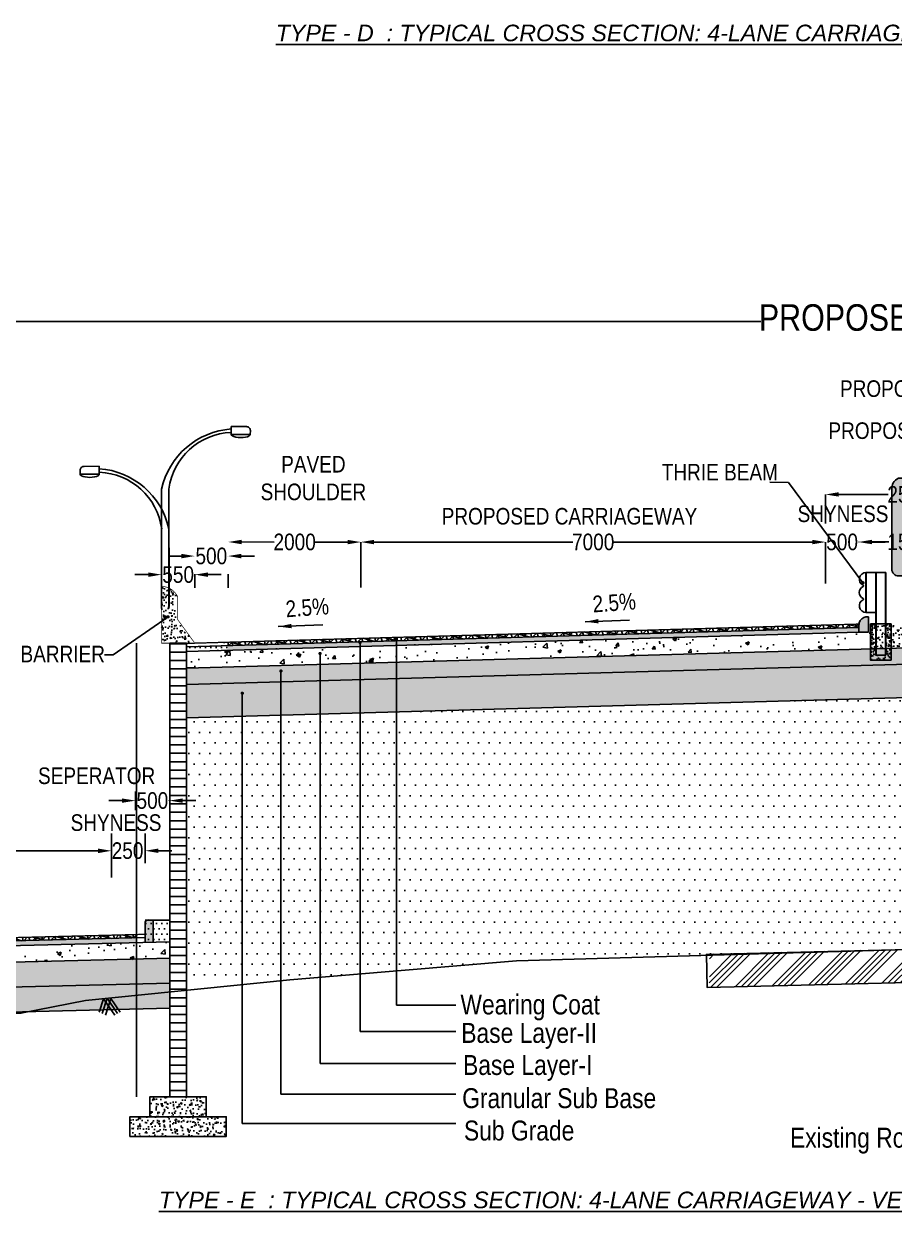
# Model space of a CAD drawing. Header units: millimetres. Extents: x 207528 to 778454, y -364692 to 101323.
# Drawn here: x 511375 to 524487, y 9499 to 27419 of the extents above; entities that cross this region are included whole.
import ezdxf

# ---------------------------------------------------------------- set-up
doc = ezdxf.new("R2010")
doc.units = ezdxf.units.MM
doc.linetypes.add('DASHED2', pattern=[0.375, 0.25, -0.125])
for name, color, linetype in [('Dim', 253, 'Continuous'), ('Dimension', 253, 'Continuous'), ('hatch', 253, 'Continuous'), ('NGL', 7, 'DASHED2')]:
    doc.layers.add(name, color=color, linetype=linetype)
doc.styles.add('DIM', font='ARIALN.TTF', dxfattribs={"height": 250})
doc.styles.get("Standard").update_dxf_attribs({"font": 'arial.ttf'})
doc.styles.add('STRIP PLAN STYLE', font='ARIALN.TTF')
doc.dimstyles.new('DIM', dxfattribs={"dimtxt": 250, "dimasz": 200, "dimexe": 0.18, "dimexo": 0.0625, "dimgap": 0.09, "dimtad": 0, "dimtih": 1, "dimtoh": 1, "dimdec": 0, "dimzin": 0, "dimdsep": 46, "dimtxsty": 'DIM', "dimcen": 0.09, "dimclrd": 256, "dimclrt": 7, "dimadec": 0, "dimazin": 0, "dimtfac": 1, "dimtdec": 0, "dimtofl": 0, "dimtmove": 0, "dimatfit": 3, "dimfxl": 1, "dimtolj": 1, "dimtzin": 0, "dimarcsym": 0})
doc.dimstyles.new('new', dxfattribs={"dimtxt": 150, "dimasz": 150, "dimexe": 100, "dimexo": 0.1, "dimgap": 0.09, "dimtad": 0, "dimtih": 1, "dimtoh": 1, "dimdec": 0, "dimzin": 0, "dimdsep": 46, "dimtxsty": 'DIM', "dimcen": 0.09, "dimclrd": 256, "dimclrt": 252, "dimadec": 0, "dimazin": 0, "dimtfac": 1, "dimtdec": 0, "dimtofl": 0, "dimtmove": 0, "dimatfit": 3, "dimfxl": 1, "dimtolj": 1, "dimtzin": 0, "dimlwd": -1, "dimarcsym": 0})

# ---------------------------------------------------------------- blocks, each defined once
blk = doc.blocks.new('*D380')
at = {"layer": 'Defpoints', "color": 0, "transparency": 16777216}
for p in [(516452, 19611), (516452, 18925), (523452, 18986)]:
    blk.add_point(p, dxfattribs=at)
at = {"layer": 'Dim', "color": 0, "lineweight": -2, "transparency": 16777216}
for p, q in [((516452, 18925), (516452, 19611)), ((523452, 18986), (523452, 19611))]:
    blk.add_line(p, q, dxfattribs=at)
at = {"layer": 'Dim', "lineweight": -2, "transparency": 16777216}
for p, q in [((516652, 19611), (519647, 19611)), ((523252, 19611), (520257, 19611))]:
    blk.add_line(p, q, dxfattribs=at)
at = {"layer": 'Dim', "transparency": 16777216}
for points in [[(516652, 19644), (516652, 19577), (516452, 19611)], [(523252, 19644), (523252, 19577), (523452, 19611)]]:
    blk.add_solid(points, dxfattribs=at)
at = {"layer": 'Dim', "color": 7, "transparency": 16777216, "insert": (519952, 19611), "char_height": 250, "attachment_point": 5, "style": 'DIM'}
blk.add_mtext('\\A1;7000', dxfattribs=at)
blk = doc.blocks.new('*D381')
at = {"layer": 'Defpoints', "color": 0, "transparency": 16777216}
for p in [(514457, 19612), (514457, 19612), (516452, 19611)]:
    blk.add_point(p, dxfattribs=at)
at = {"layer": 'Dim', "color": 0, "lineweight": -2, "transparency": 16777216}
for p, q in [((514457, 19612), (514457, 19612)), ((516452, 19611), (516452, 19611))]:
    blk.add_line(p, q, dxfattribs=at)
at = {"layer": 'Dim', "lineweight": -2, "transparency": 16777216}
for p, q in [((514657, 19612), (515147, 19611)), ((516252, 19611), (515762, 19611))]:
    blk.add_line(p, q, dxfattribs=at)
at = {"layer": 'Dim', "transparency": 16777216}
for points in [[(514657, 19645), (514657, 19578), (514457, 19612)], [(516252, 19644), (516252, 19577), (516452, 19611)]]:
    blk.add_solid(points, dxfattribs=at)
at = {"layer": 'Dim', "color": 7, "transparency": 16777216, "insert": (515455, 19611), "char_height": 250, "attachment_point": 5, "style": 'DIM'}
blk.add_mtext('\\A1;2000', dxfattribs=at)
blk = doc.blocks.new('*D382')
at = {"layer": 'Defpoints', "color": 0, "transparency": 16777216}
for p in [(513450, 19120), (513450, 19023), (513950, 19023)]:
    blk.add_point(p, dxfattribs=at)
at = {"layer": 'Dim', "lineweight": -2, "transparency": 16777216}
for p, q in [((513250, 19120), (513050, 19120)), ((514150, 19120), (514350, 19120))]:
    blk.add_line(p, q, dxfattribs=at)
at = {"layer": 'Dim', "color": 0, "lineweight": -2, "transparency": 16777216}
for p, q in [((513450, 19118), (513450, 19120)), ((513950, 19118), (513950, 19120))]:
    blk.add_line(p, q, dxfattribs=at)
at = {"layer": 'Dim', "transparency": 16777216}
for points in [[(513250, 19153), (513250, 19086), (513450, 19120)], [(514150, 19153), (514150, 19086), (513950, 19120)]]:
    blk.add_solid(points, dxfattribs=at)
at = {"layer": 'Dim', "color": 7, "transparency": 16777216, "insert": (513700, 19120), "char_height": 250, "attachment_point": 5, "style": 'DIM'}
blk.add_mtext('\\A1;550', dxfattribs=at)
blk = doc.blocks.new('*D487')
at = {"layer": 'Defpoints', "color": 0, "transparency": 16777216}
for p in [(513950, 19400), (513950, 19126), (514451, 19126)]:
    blk.add_point(p, dxfattribs=at)
at = {"layer": 'Dim', "lineweight": -2, "transparency": 16777216}
for p, q in [((513750, 19400), (513550, 19400)), ((514651, 19400), (514851, 19400))]:
    blk.add_line(p, q, dxfattribs=at)
at = {"layer": 'Dim', "color": 0, "lineweight": -2, "transparency": 16777216}
for p, q in [((513950, 19399), (513950, 19400)), ((514451, 19399), (514451, 19400))]:
    blk.add_line(p, q, dxfattribs=at)
at = {"layer": 'Dim', "transparency": 16777216}
for points in [[(513750, 19433), (513750, 19366), (513950, 19400)], [(514651, 19433), (514651, 19366), (514451, 19400)]]:
    blk.add_solid(points, dxfattribs=at)
at = {"layer": 'Dim', "color": 7, "transparency": 16777216, "insert": (514200, 19400), "char_height": 250, "attachment_point": 5, "style": 'DIM'}
blk.add_mtext('\\A1;500', dxfattribs=at)
blk = doc.blocks.new('*D387')
at = {"layer": 'Defpoints', "color": 0, "transparency": 16777216}
for p in [(547201, 22934), (502201, 22667), (547201, 22670)]:
    blk.add_point(p, dxfattribs=at)
at = {"layer": 'Dim', "color": 0, "lineweight": -2, "transparency": 16777216}
for p, q in [((502201, 22667), (502201, 22935)), ((547201, 22670), (547201, 22935))]:
    blk.add_line(p, q, dxfattribs=at)
at = {"layer": 'Dim', "lineweight": -2, "transparency": 16777216}
for p, q in [((502401, 22934), (522479, 22934)), ((547001, 22934), (529825, 22934))]:
    blk.add_line(p, q, dxfattribs=at)
at = {"layer": 'Dim', "transparency": 16777216}
for points in [[(502401, 22968), (502401, 22901), (502201, 22934)], [(547001, 22968), (547001, 22901), (547201, 22934)]]:
    blk.add_solid(points, dxfattribs=at)
at = {"layer": 'Dim', "color": 7, "transparency": 16777216, "insert": (526152, 22934), "char_height": 400, "attachment_point": 5, "style": 'STRIP PLAN STYLE'}
blk.add_mtext('\\A1;PROPOSED RIGHT OF WAY (45m)', dxfattribs=at)
blk = doc.blocks.new('*D388')
at = {"layer": 'Defpoints', "color": 0, "transparency": 16777216}
for p in [(525952, 20328), (523452, 19893), (525952, 19893)]:
    blk.add_point(p, dxfattribs=at)
at = {"layer": 'Dim', "color": 0, "lineweight": -2, "transparency": 16777216}
for p, q in [((523452, 19893), (523452, 20328)), ((525952, 19893), (525952, 20328))]:
    blk.add_line(p, q, dxfattribs=at)
at = {"layer": 'Dim', "lineweight": -2, "transparency": 16777216}
for p, q in [((523652, 20328), (524394, 20328)), ((525752, 20328), (525009, 20328))]:
    blk.add_line(p, q, dxfattribs=at)
at = {"layer": 'Dim', "transparency": 16777216}
for points in [[(523652, 20362), (523652, 20295), (523452, 20328)], [(525752, 20362), (525752, 20295), (525952, 20328)]]:
    blk.add_solid(points, dxfattribs=at)
at = {"layer": 'Dim', "color": 7, "transparency": 16777216, "insert": (524702, 20328), "char_height": 250, "attachment_point": 5, "style": 'DIM'}
blk.add_mtext('\\A1;2500', dxfattribs=at)
blk = doc.blocks.new('*D390')
at = {"layer": 'Defpoints', "color": 0, "transparency": 16777216}
for p in [(523452, 19611), (523452, 19425), (523952, 19425)]:
    blk.add_point(p, dxfattribs=at)
at = {"layer": 'Dim', "lineweight": -2, "transparency": 16777216}
for p, q in [((523252, 19611), (523052, 19611)), ((524152, 19611), (524352, 19611))]:
    blk.add_line(p, q, dxfattribs=at)
at = {"layer": 'Dim', "color": 0, "lineweight": -2, "transparency": 16777216}
for p, q in [((523452, 19610), (523452, 19611)), ((523952, 19610), (523952, 19611))]:
    blk.add_line(p, q, dxfattribs=at)
at = {"layer": 'Dim', "transparency": 16777216}
for points in [[(523252, 19645), (523252, 19578), (523452, 19611)], [(524152, 19645), (524152, 19578), (523952, 19611)]]:
    blk.add_solid(points, dxfattribs=at)
at = {"layer": 'Dim', "color": 7, "transparency": 16777216, "insert": (523702, 19611), "char_height": 250, "attachment_point": 5, "style": 'DIM'}
blk.add_mtext('\\A1;500', dxfattribs=at)
blk = doc.blocks.new('*D391')
at = {"layer": 'Defpoints', "color": 0, "transparency": 16777216}
for p in [(523952, 19612), (523952, 19425), (525452, 19425)]:
    blk.add_point(p, dxfattribs=at)
at = {"layer": 'Dim', "color": 0, "lineweight": -2, "transparency": 16777216}
for p, q in [((523952, 19611), (523952, 19612)), ((525452, 19610), (525452, 19611))]:
    blk.add_line(p, q, dxfattribs=at)
at = {"layer": 'Dim', "lineweight": -2, "transparency": 16777216}
for p, q in [((524152, 19612), (524406, 19612)), ((525252, 19611), (524998, 19611))]:
    blk.add_line(p, q, dxfattribs=at)
at = {"layer": 'Dim', "transparency": 16777216}
for points in [[(524152, 19645), (524152, 19579), (523952, 19612)], [(525252, 19645), (525252, 19578), (525452, 19611)]]:
    blk.add_solid(points, dxfattribs=at)
at = {"layer": 'Dim', "color": 7, "transparency": 16777216, "insert": (524702, 19612), "char_height": 250, "attachment_point": 5, "style": 'DIM'}
blk.add_mtext('\\A1;1500', dxfattribs=at)
blk = doc.blocks.new('DDD')
for p, q in [((1867070, -106568), (1867071, -106627)), ((1867071, -106627), (1867359, -106625)), ((1867358, -106507), (1867129, -106509)), ((1867359, -106625), (1867358, -106507)), ((1868297, -107444), (1868295, -109214)), ((1868407, -107450), (1868407, -109214))]:
    blk.add_line(p, q)
for centre, major_axis, start_param, end_param in [((1867129, -106568), (41.7, 41.7), 0.793568, 2.364365), ((1867273, -107703), (-822, 822), 4.14637, 5.423964), ((1867323, -107580), (-343, 922), 4.488864, 5.890241)]:
    blk.add_ellipse(centre, major_axis=major_axis, ratio=1, start_param=start_param, end_param=end_param)
at = {"extrusion": (0, 0, -1)}
blk.add_ellipse((1867215, -106626), major_axis=(144, 1), ratio=0.331897, start_param=0, end_param=3.141593, dxfattribs=at)
blk = doc.blocks.new('DUAL LIGHT')
for p, q in [((1621822, -144545), (1621823, -144427)), ((1621823, -144427), (1622052, -144429)), ((1622110, -144547), (1621822, -144545)), ((1622110, -144488), (1622110, -144547)), ((1620774, -145370), (1620774, -146570)), ((1620884, -145364), (1620885, -146570))]:
    blk.add_line(p, q)
at = {"extrusion": (0, 0, -1)}
for centre, major_axis, start_param, end_param in [((1622052, -144487), (-41.7, 41.7), 0.793568, 2.364365), ((1621908, -145623), (822, 822), 4.14637, 5.423964), ((1621858, -145500), (343, 922), 4.488864, 5.890241)]:
    blk.add_ellipse(centre, major_axis=major_axis, ratio=1, start_param=start_param, end_param=end_param, dxfattribs=at)
blk.add_ellipse((1621966, -144546), major_axis=(-144, 1), ratio=0.331897, start_param=0, end_param=3.141593)
blk.add_blockref('DDD', (-247523, -37321))
blk = doc.blocks.new('thrie pole')
at = {"true_color": 0x939598}
h = blk.add_hatch(dxfattribs=at)
h.set_pattern_fill('AR-CONC', color=252, scale=0.7)
h.paths.add_polyline_path([(1314319, 54509), (1314169, 54509), (1314169, 54977), (1314089, 54977), (1314089, 54429), (1314399, 54429), (1314399, 54977), (1314319, 54977)])
for points in [[(1314019, 55151), (1314019, 55751)], [(1314019, 55351), (1314019, 55751)], [(1314019, 55751), (1314319, 55751)], [(1314024, 55151), (1314024, 55751)], [(1314024, 55351), (1314024, 55751)], [(1314169, 54509), (1314169, 55751)], [(1314174, 54509), (1314174, 55751)], [(1314314, 54509), (1314314, 55751)], [(1314319, 54509), (1314319, 55751)], [(1314169, 55151), (1314019, 55151)], [(1314174, 54509), (1314169, 54509)], [(1314169, 54509), (1314319, 54509)]]:
    blk.add_lwpolyline(points)
blk.add_lwpolyline([(1314399, 54429), (1314089, 54429), (1314089, 54977), (1314399, 54977)], close=True)
for centre, radius, start, end in [((1314019, 55651), 100, 90, 245.38), ((1313973, 55551), 10, 294.62, 65.38), ((1314019, 55451), 100, 114.62, 245.38), ((1314019, 55251), 100, 114.62, 270), ((1313973, 55351), 10, 294.62, 65.38)]:
    blk.add_arc(centre, radius, start, end)
blk = doc.blocks.new('*D523')
at = {"layer": 'Defpoints', "color": 0, "transparency": 16777216}
for p in [(513567, 15715), (513056, 15367), (513567, 15367)]:
    blk.add_point(p, dxfattribs=at)
at = {"layer": 'Dim', "lineweight": -2, "transparency": 16777216}
for p, q in [((512856, 15715), (512656, 15715)), ((513767, 15715), (513967, 15715))]:
    blk.add_line(p, q, dxfattribs=at)
at = {"layer": 'Dim', "color": 0, "lineweight": -2, "transparency": 16777216}
for p, q in [((513056, 15714), (513056, 15715)), ((513567, 15714), (513567, 15715))]:
    blk.add_line(p, q, dxfattribs=at)
at = {"layer": 'Dim', "transparency": 16777216}
for points in [[(512856, 15748), (512856, 15682), (513056, 15715)], [(513767, 15748), (513767, 15682), (513567, 15715)]]:
    blk.add_solid(points, dxfattribs=at)
at = {"layer": 'Dim', "color": 7, "transparency": 16777216, "insert": (513312, 15715), "char_height": 250, "attachment_point": 5, "style": 'DIM'}
blk.add_mtext('\\A1;500', dxfattribs=at)
blk = doc.blocks.new('*D524')
at = {"layer": 'Defpoints', "color": 0, "transparency": 16777216}
for p in [(506212, 14959), (506212, 14556), (512695, 14556)]:
    blk.add_point(p, dxfattribs=at)
at = {"layer": 'Dim', "color": 0, "lineweight": -2, "transparency": 16777216}
for p, q in [((506212, 14556), (506212, 14959)), ((512695, 14556), (512695, 14959))]:
    blk.add_line(p, q, dxfattribs=at)
at = {"layer": 'Dim', "lineweight": -2, "transparency": 16777216}
for p, q in [((506412, 14959), (509064, 14959)), ((512495, 14959), (509674, 14959))]:
    blk.add_line(p, q, dxfattribs=at)
at = {"layer": 'Dim', "transparency": 16777216}
for points in [[(506412, 14992), (506412, 14925), (506212, 14959)], [(512495, 14992), (512495, 14925), (512695, 14959)]]:
    blk.add_solid(points, dxfattribs=at)
at = {"layer": 'Dim', "color": 7, "transparency": 16777216, "insert": (509369, 14959), "char_height": 250, "attachment_point": 5, "style": 'DIM'}
blk.add_mtext('\\A1;7000', dxfattribs=at)
blk = doc.blocks.new('*D520')
at = {"layer": 'Defpoints', "color": 0, "transparency": 16777216}
for p in [(513203, 14960), (512693, 14643), (513203, 14643)]:
    blk.add_point(p, dxfattribs=at)
at = {"layer": 'Dim', "lineweight": -2, "transparency": 16777216}
for p, q in [((512493, 14960), (512293, 14960)), ((513403, 14960), (513603, 14960))]:
    blk.add_line(p, q, dxfattribs=at)
at = {"layer": 'Dim', "color": 0, "lineweight": -2, "transparency": 16777216}
for p, q in [((512693, 14959), (512693, 14960)), ((513203, 14959), (513203, 14960))]:
    blk.add_line(p, q, dxfattribs=at)
at = {"layer": 'Dim', "transparency": 16777216}
for points in [[(512493, 14993), (512493, 14927), (512693, 14960)], [(513403, 14993), (513403, 14927), (513203, 14960)]]:
    blk.add_solid(points, dxfattribs=at)
at = {"layer": 'Dim', "color": 7, "transparency": 16777216, "insert": (512938, 14960), "char_height": 250, "attachment_point": 5, "style": 'DIM'}
blk.add_mtext('\\A1;250', dxfattribs=at)

msp = doc.modelspace()

# ---------------------------------------------------------------- hatches: boundary and pattern name
at = {"true_color": 0x636466}
h = msp.add_hatch(color=251, dxfattribs=at)
h.dxf.hatch_style = 1
h.paths.add_polyline_path([(524099.1, 18484.8), (524061, 18484.8, 0.2904632), (523961.2, 18396.3), (523952.1, 18332.9), (523952.6, 18332.9), (523952.6, 18252.9), (524099, 18254)])
h = msp.add_hatch()
h.set_pattern_fill('GOST_GLASS', color=41, scale=5)
h.set_pattern_definition([(45, (448852.69, -49310.318), (42.426407, -4e-15), [25, -35]), (45, (448863.298, -49310.318), (42.426407, -4e-15), [10, -50]), (45, (448852.69, -49299.712), (42.426407, -4e-15), [10, -50])])
h.paths.add_polyline_path([(523953.9, 18255), (523953.9, 18325.1), (514451.1, 18051.5), (514451.1, 17982.2)])
h = msp.add_hatch()
h.set_pattern_fill('AR-SAND', color=45, scale=2.5)
h.set_pattern_definition([(37.5, (90600.76, -49932.92), (-4.000078, 122.35331), [0, -96.52, 0, -107.95, 0, -103.1875]), (7.5, (90600.76, -49932.92), (112.38082, 179.206275), [0, -52.07, 0, -86.995, 0, -33.3375]), (327.5, (90522.65, -49932.92), (197.748093, 0.359296), [0, -31.75, 0, -114.3, 0, -149.225]), (317.5, (90522.65, -49932.92), (190.88911, 55.73233), [0, -15.875, 0, -74.93, 0, -85.725])])
h.paths.add_polyline_path([(524099.1, 18369.4), (525304, 18369.4), (525298.4, 18005.1), (524700.4, 18018.9), (524104.8, 18005.2)])
at = {"ltscale": 0.1}
h = msp.add_hatch(dxfattribs=at)
h.set_pattern_fill('LINE', color=256, scale=40, style=0)
h.set_pattern_definition([(0, (451597.59, 96311.76), (0, 127), [])])
h.paths.add_polyline_path([(513824.6, 18087.5), (513574.6, 18087.5), (513574.6, 12703.7), (513824.6, 12742.6)])
h.paths.add_polyline_path([(513824.6, 12742.6), (513574.6, 12703.7), (513574.6, 11253.1), (513824.6, 11253.1)])
h = msp.add_hatch(color=256)
h.dxf.hatch_style = 1
h.paths.add_polyline_path([(513201.1, 13869.5, -0.4142136), (513251.1, 13919.5), (513324.3, 13919.5), (513324.3, 13583.8), (513201.1, 13580.6)])
h = msp.add_hatch()
h.set_pattern_fill('GOST_GLASS', color=41, scale=5)
h.set_pattern_definition([(45, (411964.84, 1.86), (42.426407, -4e-15), [25, -35]), (45, (411975.448, 1.86), (42.426407, -4e-15), [10, -50]), (45, (411964.84, 12.466), (42.426407, -4e-15), [10, -50])])
h.paths.add_polyline_path([(513065.3, 13647.3), (513065.3, 13577.3), (507486.3, 13437.8), (507239.8, 13457.4), (506841.7, 13491.7)])
h.paths.add_polyline_path([(506212.1, 13475.9), (506212.1, 13405.9), (507486.3, 13437.8), (507239.8, 13457.4), (506841.7, 13491.7)])
at = {"layer": 'Dim'}
h = msp.add_hatch(color=124, dxfattribs=at)
h.dxf.hatch_style = 1
edge = h.paths.add_edge_path()
edge.add_line((524951.1, 19201.7), (524951.1, 20401.7))
edge.add_arc((524758.8, 20403.3), 192.2, 359.51681, 421.33401)
edge.add_line((524851.1, 20572), (524551.1, 20572))
edge.add_arc((524613.9, 20420.6), 163.9, 112.53079, 186.6184)
edge.add_line((524451.1, 20401.7), (524451.1, 19201.7))
edge.add_arc((524551.1, 19201.7), 100, 180, 270)
edge.add_line((524551.1, 19101.7), (524851.1, 19101.7))
edge.add_arc((524851.1, 19201.7), 100, 270, 360)
h = msp.add_hatch(dxfattribs=at)
h.set_pattern_fill('AR-CONC', color=256)
h.set_pattern_definition([(50, (449597.46, 96274.26), (182.18467, -15.93909), [19.05, -209.55]), (355, (449597.46, 96274.26), (-35.24342, 191.05685), [15.24, -167.6406]), (100.45144, (449612.65, 96272.93), (146.94125, 175.11775), [16.19, -178.09024]), (46.1842, (449597.46, 96325.06), (271.07904, -42.04233), [28.575, -314.325]), (96.63556, (449620.05, 96321.56), (237.4041, 247.4261), [24.285, -267.1356]), (351.18415, (449597.46, 96325.06), (237.4041, 247.4261), [22.86, -251.4597]), (21, (449622.86, 96312.36), (151.6144, -102.2652), [19.05, -209.55]), (326, (449622.86, 96312.36), (61.80203, 184.18797), [15.24, -167.64]), (71.45144, (449635.5, 96303.84), (213.41642, 81.92277), [16.19, -178.08994]), (37.5, (449597.463, 96274.26), (3.088603, 84.55504), [0, -165.608, 0, -170.18, 0, -168.275]), (7.5, (449597.46, 96274.26), (66.81966, 100.180575), [0, -97.028, 0, -161.798, 0, -64.135]), (327.5, (449540.82, 96274.26), (135.590595, -5.728744), [0, -63.5, 0, -198.12, 0, -262.89]), (317.5, (449515.42, 96274.26), (148.12918, 25.42649), [0, -82.55, 0, -131.572, 0, -186.69])])
h.paths.add_polyline_path([(513692.5, 18785.9), (513685.9, 18799.6), (513666.3, 18831.7), (513649.3, 18853.1), (513624.8, 18877.3), (513585, 18905.9), (513552.1, 18922.1), (513519.3, 18933.1), (513481, 18940.1), (513449.6, 18941.6), (513449.6, 18883.6), (513449.6, 18087.5), (513950.9, 18100), (513692.1, 18444)])
h = msp.add_hatch(dxfattribs=at)
h.set_pattern_fill('AR-CONC', color=256, scale=3)
h.set_pattern_definition([(50, (448852.7, 32192.54), (546.554, -47.8173), [57.15, -628.65]), (355, (448852.7, 32192.54), (-105.7303, 573.1705), [45.72, -502.9218]), (100.45144, (448898.24, 32188.56), (440.8237, 525.3533), [48.57, -534.2707]), (46.1842, (448852.7, 32344.94), (813.237, -126.127), [85.725, -942.975]), (96.6356, (448920.5, 32334.4), (712.212, 742.278), [72.855, -801.407]), (351.1842, (448852.7, 32344.94), (712.212, 742.278), [68.58, -754.379]), (21, (448928.9, 32306.84), (454.8432, -306.7956), [57.15, -628.65]), (326, (448928.9, 32306.84), (185.406, 552.564), [45.72, -502.92]), (71.45144, (448966.8, 32281.3), (640.2493, 245.7683), [48.57, -534.27]), (37.5, (448852.7, 32192.54), (9.2658, 253.6651), [0, -496.824, 0, -510.54, 0, -504.825]), (7.5, (448852.7, 32192.54), (200.459, 300.5417), [0, -291.084, 0, -485.394, 0, -192.405]), (327.5, (448682.76, 32192.54), (406.7718, -17.18623), [0, -190.5, 0, -594.36, 0, -788.67]), (317.5, (448606.56, 32192.54), (444.3875, 76.2795), [0, -247.65, 0, -394.716, 0, -560.07])])
h.paths.add_polyline_path([(523953.9, 17998.2), (523953.9, 18255), (513824.6, 17964.2), (513824.6, 17792.5), (513824.6, 17717.4)])
h = msp.add_hatch(dxfattribs=at)
h.set_pattern_fill('AR-CONC', color=256, scale=3)
h.set_pattern_definition([(50, (411964.84, 1.86), (546.554, -47.8173), [57.15, -628.65]), (355, (411964.84, 1.86), (-105.7303, 573.1705), [45.72, -502.9218]), (100.45144, (412010.4, -2.1), (440.8237, 525.3533), [48.57, -534.2707]), (46.1842, (411964.84, 154.26), (813.237, -126.127), [85.725, -942.975]), (96.6356, (412032.6, 143.75), (712.2124, 742.2784), [72.855, -801.407]), (351.18415, (411964.8, 154.3), (712.2124, 742.2784), [68.58, -754.379]), (21, (412041.04, 116.16), (454.8432, -306.7956), [57.15, -628.65]), (326, (412041.04, 116.16), (185.406, 552.564), [45.72, -502.92]), (71.45144, (412078.94, 90.6), (640.2493, 245.7683), [48.57, -534.2698]), (37.5, (411964.84, 1.86), (9.2658, 253.6651), [0, -496.824, 0, -510.54, 0, -504.825]), (7.5, (411964.84, 1.86), (200.459, 300.5417), [0, -291.084, 0, -485.394, 0, -192.405]), (327.5, (411794.92, 1.86), (406.7718, -17.18623), [0, -190.5, 0, -594.36, 0, -788.67]), (317.5, (411718.7, 1.86), (444.3875, 76.2795), [0, -247.65, 0, -394.716, 0, -560.07])])
h.paths.add_polyline_path([(506065.3, 13402.3), (507486.3, 13437.8), (508384.1, 13366.3), (509567.2, 13310.3), (511105.7, 13302.5), (512408.4, 13363.4), (513574.6, 13381.6), (513574.6, 13330.2), (506065.3, 13152.2)])
h.paths.add_polyline_path([(507486.3, 13437.8), (513065.3, 13577.3), (513574.6, 13590), (513574.6, 13381.6), (512408.4, 13363.4), (511105.7, 13302.5), (509567.2, 13310.3), (508384.1, 13366.3)])
h = msp.add_hatch(dxfattribs=at)
h.set_pattern_fill('ANSI34', color=256, scale=20)
h.set_pattern_definition([(45, (448854.8, -25302.3), (-269.4077, 269.4077), []), (45, (448944.6, -25302.3), (-269.4077, 269.4077), []), (45, (449034.4, -25302.3), (-269.4077, 269.4077), []), (45, (449124.22, -25302.3), (-269.4077, 269.4077), [])])
h.paths.add_polyline_path([(524694.8, 13477.8), (522705.4, 13428), (521706.3, 13403.1), (521700.1, 12898.7), (524706.8, 12973.5)])
at = {"layer": 'hatch'}
h = msp.add_hatch(dxfattribs=at)
h.set_pattern_fill('NET3', color=256, scale=30, angle=45)
h.set_pattern_definition([(45, (448852.69, -49310.32), (-67.35192, 67.35192), []), (105, (448852.69, -49310.32), (-92.004435, -24.65251), []), (165, (448852.69, -49310.32), (-24.65251, -92.004435), [])])
h.paths.add_polyline_path([(523953.9, 18325.3), (523953.9, 18375.1), (514451.1, 18101.9), (514451.1, 18051.5)])
h = msp.add_hatch(dxfattribs=at)
h.set_pattern_fill('DOTS', scale=50)
h.set_pattern_definition([(0, (450097.59, 32228.38), (39.6875, 79.375), [0, -79.375])])
h.paths.add_polyline_path([(514451.1, 18101.5), (513574.8, 18087.5), (513824.6, 18081.5), (513824.6, 17952.7), (514451.6, 17982.3)])
h = msp.add_hatch(dxfattribs=at)
h.set_pattern_fill('GRAVEL', color=11, scale=25)
h.set_pattern_definition([(228.01279, (449309.89, 32827.543), (-5080, -5715), [85.4304, -8457.621]), (184.96974, (449252.74, 32764.043), (7619.999997, 635.000036), [146.601, -14513.5122]), (132.510447, (449106.69, 32751.343), (6350.000003, -6984.999998), [103.3704, -10233.6807]), (267.27369, (448859.04, 32592.593), (635.000001, 12700), [133.501, -13216.6094]), (292.833654, (448852.69, 32459.243), (-3175, 7620), [130.9084, -12959.952]), (357.27369, (448903.49, 32338.593), (-12700, 635.000001), [133.501, -13216.6094]), (37.69424, (449036.84, 32332.243), (-8254.9999996, -6350.0000005), [176.5484, -17478.279]), (72.25533, (449176.54, 32440.193), (4445.000001, 13969.9999996), [166.68, -16501.314]), (121.429566, (449227.34, 32598.943), (-5080.000001, 8255), [133.9532, -13261.3864]), (175.23636, (449157.49, 32713.243), (6985, -635), [152.9283, -7493.484]), (222.397438, (449005.09, 32725.943), (-7620, -6985), [197.7695, -19579.193]), (138.814075, (449487.69, 32586.243), (-4445, 3810), [67.501, -6682.6415]), (171.469234, (449436.89, 32630.693), (8255, -1269.999999), [128.4205, -12713.6597]), (225, (449309.9, 32649.74), (-9e-14, -635), [89.8023, -808.2233]), (203.19859, (449265.44, 32725.94), (3175, 1270), [48.3603, -4787.6556]), (291.80141, (449220.99, 32706.89), (-635, 1905), [68.3914, -3351.188]), (30.96376, (449246.39, 32643.39), (1905, 1270), [111.08, -3591.5745]), (161.56505, (449341.64, 32700.54), (1270, -635), [80.322, -1927.7245]), (16.38954, (448852.69, 32706.893), (6350, 1905), [112.522, -11139.7067]), (70.346176, (448960.64, 32738.643), (-2540, -6985), [94.3997, -9345.554]), (293.19859, (449341.64, 32827.54), (-1270, 3175), [96.72, -4739.296]), (343.61046, (449379.74, 32738.643), (-6350, 1905), [112.522, -11139.7067]), (339.44395, (448852.69, 32313.19), (-3175, 1270), [108.509, -5316.9336]), (294.77514, (448954.29, 32275.093), (-3175.000004, 6984.999998), [90.918, -9000.8983]), (66.80141, (449347.99, 32192.54), (1270, 3175), [96.72, -4739.296]), (17.354025, (449386.09, 32281.443), (-8255, -2540), [106.4457, -10538.094]), (69.44395, (449036.84, 32192.54), (-1270, -3175), [54.2544, -5371.188]), (101.30993, (449309.89, 32192.54), (-635, 2540), [32.3787, -3205.4987]), (165.96376, (449303.54, 32224.3), (1905, -635), [130.9084, -2487.2636]), (186.009006, (449176.54, 32256.043), (6350, 635), [121.3167, -12010.341]), (303.69007, (449246.39, 32586.24), (-635, 1270), [91.581, -2197.944]), (353.157227, (449297.19, 32510.043), (10795, -1269.9999994), [159.889, -15829.0023]), (60.9454, (449455.94, 32490.993), (-2540, -4445), [65.377, -6472.348]), (90, (449487.7, 32548.14), (-635, 635), [38.1, -596.9]), (120.25644, (449163.84, 32275.093), (2540, -4445), [88.2167, -8733.485]), (48.01279, (449119.39, 32351.293), (5080, 5715), [170.8607, -8372.1905]), (0, (449233.7, 32478.3), (635, 635), [165.1, -469.9]), (325.304846, (449398.79, 32478.293), (6350.000002, -4444.999997), [100.4024, -9939.829]), (254.0546, (449481.34, 32421.14), (-635, -2540), [92.4573, -4530.4125]), (207.645975, (449455.94, 32332.243), (-12065, -6349.999999), [150.5363, -14903.116]), (175.42608, (449322.59, 32262.393), (-8255, 635), [159.2574, -15766.4616])])
h.paths.add_polyline_path([(524700.4, 17768.9), (524700.4, 18018.9), (513824.6, 17717.4), (513824.6, 17597.5), (513824.6, 17463.3)])
h = msp.add_hatch(dxfattribs=at)
h.set_pattern_fill('DOTS', color=25, scale=50)
h.set_pattern_definition([(0, (448852.69, 32192.54), (39.6875, 79.375), [0, -79.375])])
h.paths.add_polyline_path([(524700.4, 17768.9), (513824.6, 17463.3), (513824.6, 16963.2), (524700.4, 17268.7)])
h = msp.add_hatch(dxfattribs=at)
h.set_pattern_fill('DOTS', scale=100)
h.set_pattern_definition([(0, (448852.69, 96275.92), (79.375, 158.75), [0, -158.75])])
h.paths.add_polyline_path([(524700.4, 17268.7), (513824.6, 16963.2), (513824.6, 12950.5), (513313, 12928.8), (515382.1, 13016.4), (518799.2, 13299.5), (524700.4, 13473.9)])
h = msp.add_hatch(dxfattribs=at)
h.set_pattern_fill('DOTS', color=25, scale=50)
h.set_pattern_definition([(0, (-804369.904, 108238.32), (39.6875, 79.375), [0, -79.375])])
h.paths.add_polyline_path([(513188.6, 13580.4), (513574, 13590.1), (513574, 13916.1), (513188.6, 13916.1)])
h = msp.add_hatch(dxfattribs=at)
h.set_pattern_fill('NET3', color=256, scale=30, angle=45)
h.set_pattern_definition([(45, (411964.84, 1.86), (-67.35192, 67.35192), []), (105, (411964.84, 1.86), (-92.004435, -24.65251), []), (165, (411964.84, 1.86), (-24.65251, -92.004435), [])])
h.paths.add_polyline_path([(513065.3, 13697.3), (513065.3, 13647.3), (506841.7, 13491.7), (506391.6, 13530.4)])
h.paths.add_polyline_path([(506212.1, 13526), (506212.1, 13475.9), (506841.7, 13491.7), (506391.6, 13530.4)])
h = msp.add_hatch(dxfattribs=at)
h.set_pattern_fill('GRAVEL', color=11, scale=25)
h.set_pattern_definition([(228.01279, (412422.04, 636.86), (-5080, -5715), [85.4304, -8457.621]), (184.96974, (412364.89, 573.36), (7619.999997, 635.000036), [146.6012, -14513.5122]), (132.510447, (412218.84, 560.66), (6350.000003, -6984.999998), [103.3704, -10233.6807]), (267.27369, (411971.19, 401.91), (635.000001, 12700), [133.501, -13216.6094]), (292.833654, (411964.84, 268.56), (-3175, 7620), [130.9084, -12959.952]), (357.27369, (412015.64, 147.91), (-12700, 635.000001), [133.501, -13216.6094]), (37.69424, (412148.991, 141.56), (-8254.9999996, -6350.0000005), [176.5484, -17478.2788]), (72.255328, (412288.691, 249.51), (4445.000001, 13969.9999996), [166.68, -16501.314]), (121.429566, (412339.49, 408.26), (-5080.000001, 8255), [133.9532, -13261.3864]), (175.23636, (412269.64, 522.56), (6985, -635), [152.9283, -7493.4842]), (222.397438, (412117.241, 535.259), (-7619.9999998, -6985.0000003), [197.7695, -19579.193]), (138.814075, (412599.84, 395.56), (-4445, 3810), [67.501, -6682.6415]), (171.469234, (412549.04, 440.01), (8255, -1269.999999), [128.4205, -12713.6597]), (225, (412422.04, 459.06), (-9e-14, -635), [89.8023, -808.2233]), (203.19859, (412377.59, 535.26), (3175, 1270), [48.3603, -4787.6556]), (291.80141, (412333.14, 516.21), (-635, 1905), [68.3914, -3351.1882]), (30.96376, (412358.54, 452.71), (1905, 1270), [111.08, -3591.5745]), (161.56505, (412453.8, 509.86), (1270, -635), [80.3218, -1927.7245]), (16.38954, (411964.84, 516.21), (6350, 1905), [112.522, -11139.7067]), (70.346176, (412072.79, 547.96), (-2540, -6985), [94.3997, -9345.554]), (293.19859, (412453.79, 636.86), (-1270, 3175), [96.72, -4739.296]), (343.61046, (412491.89, 547.96), (-6350, 1905), [112.522, -11139.7067]), (339.443955, (411964.84, 122.51), (-3175, 1270), [108.5088, -5316.9336]), (294.77514, (412066.44, 84.41), (-3175.000004, 6984.999998), [90.918, -9000.8983]), (66.80141, (412460.14, 1.86), (1270, 3175), [96.72, -4739.296]), (17.354025, (412498.24, 90.76), (-8255, -2540), [106.4457, -10538.094]), (69.443955, (412148.99, 1.86), (-1270, -3175), [54.2544, -5371.188]), (101.30993, (412422.04, 1.86), (-635, 2540), [32.3787, -3205.4987]), (165.96376, (412415.69, 33.61), (1905, -635), [130.9084, -2487.2636]), (186.009006, (412288.69, 65.36), (6350, 635), [121.3167, -12010.3412]), (303.69007, (412358.54, 395.56), (-635, 1270), [91.581, -2197.944]), (353.157227, (412409.341, 319.36), (10795, -1269.9999994), [159.8892, -15829.0023]), (60.945396, (412568.09, 300.31), (-2540, -4445), [65.377, -6472.348]), (90, (412599.84, 357.46), (-635, 635), [38.1, -596.9]), (120.256437, (412275.99, 84.41), (2540, -4445), [88.2167, -8733.4852]), (48.01279, (412231.54, 160.61), (5080, 5715), [170.8607, -8372.1905]), (0, (412345.84, 287.6), (635, 635), [165.1, -469.9]), (325.304846, (412510.94, 287.61), (6350.000002, -4444.999997), [100.4024, -9939.8292]), (254.0546, (412593.49, 230.46), (-635, -2540), [92.4573, -4530.4125]), (207.645975, (412568.09, 141.56), (-12065.0000004, -6349.999999), [150.5363, -14903.116]), (175.42608, (412434.741, 71.71), (-8255, 635), [159.2574, -15766.4616])])
h.paths.add_polyline_path([(504454.8, 13111.9), (503664.4, 12716.8), (513574.6, 12964.6), (513574.6, 13339.9)])
h = msp.add_hatch(dxfattribs=at)
h.set_pattern_fill('DOTS', color=25, scale=50)
h.set_pattern_definition([(0, (411964.84, 1.86), (39.6875, 79.375), [0, -79.375])])
h.paths.add_polyline_path([(503664.4, 12716.8), (502875, 12322.2), (513574.6, 12589.7), (513574.6, 12964.6), (513438.4, 12961.2)])
h = msp.add_hatch(dxfattribs=at)
h.set_pattern_fill('AR-CONC', color=256, angle=90)
h.set_pattern_definition([(140, (451972.59, 96311.76), (15.93909, 182.18467), [19.05, -209.55]), (85, (451972.59, 96311.76), (-191.05685, -35.24342), [15.24, -167.6406]), (190.45144, (451973.92, 96326.94), (-175.11775, 146.94125), [16.19, -178.09024]), (136.1842, (451921.79, 96311.76), (42.04233, 271.07904), [28.575, -314.325]), (186.63556, (451925.3, 96334.35), (-247.4261, 237.40413), [24.285, -267.1356]), (81.18415, (451921.8, 96311.76), (-247.4261, 237.4041), [22.86, -251.4597]), (111, (451934.49, 96337.16), (102.2652, 151.6144), [19.05, -209.55]), (56, (451934.49, 96337.16), (-184.18797, 61.80203), [15.24, -167.64]), (161.45145, (451943.01, 96349.8), (-81.92277, 213.41642), [16.19, -178.08994]), (127.5, (451972.59, 96311.76), (-84.55504, 3.088603), [0, -165.608, 0, -170.18, 0, -168.275]), (97.5, (451972.59, 96311.76), (-100.180575, 66.81966), [0, -97.028, 0, -161.798, 0, -64.135]), (57.5, (451972.59, 96255.12), (5.728744, 135.590595), [0, -63.5, 0, -198.12, 0, -262.89]), (47.5, (451972.59, 96229.72), (-25.42649, 148.12918), [0, -82.55, 0, -131.572, 0, -186.69])])
h.paths.add_polyline_path([(514124.6, 11253.1), (513274.6, 11253.1), (513274.6, 10953.1), (513699.6, 10953.1), (513824.6, 10953.1), (514124.6, 10953.1)])
h.paths.add_polyline_path([(514424.6, 10953.1), (514124.6, 10953.1), (513824.6, 10953.1), (513699.6, 10953.1), (513274.6, 10953.1), (512974.6, 10953.1), (512974.6, 10653.1), (514424.6, 10653.1)])

# ---------------------------------------------------------------- linework, layer by layer
for p, q in [((513074.6, 18087.5), (513074.6, 11253.1)), ((513574.6, 18087.5), (513574.6, 11253.1)), ((513824.6, 18087.5), (513824.6, 11253.1)), ((513824.6, 16963.2), (524700.4, 17268.7)), ((513574, 13916.1), (513201.1, 13916.1)), ((513201.1, 13869.5), (513201.1, 13580.6))]:
    msp.add_line(p, q)
at = {"const_width": 10}
msp.add_lwpolyline([(513692.5, 18785.9, 0.2994805), (513449.6, 18941.6), (513449.6, 18087.5), (513951.2, 18087.5), (513692.1, 18444), (513692.5, 18785.9), (513685.9, 18799.6), (513666.3, 18831.7), (513649.3, 18853.1), (513624.8, 18877.3), (513585, 18905.9), (513552.1, 18922.1), (513519.3, 18933.1), (513481, 18940.1), (513449.6, 18941.6)], format="xyb", dxfattribs=at)
msp.add_lwpolyline([(524099.1, 18484.8), (524061, 18484.8, 0.2904632), (523961.2, 18396.3), (523952, 18332), (523952.6, 18252.9), (524099, 18254)], format="xyb", close=True)
at = {"const_width": 20}
for points in [[(523953.9, 18375.1), (513824.6, 18083.9)], [(513949.6, 18087.5), (513449.6, 18087.5)], [(506212.1, 13526), (513201.1, 13700.7)]]:
    msp.add_lwpolyline(points, dxfattribs=at)
for points in [[(513824.6, 18033.5), (523953.9, 18325.1)], [(513824.6, 17964.2), (523953.9, 18255)], [(513824.6, 17713), (524700.4, 18018.9)], [(513824.6, 17463.3), (524700.4, 17768.9)], [(513949.6, 17717.4), (513824.6, 17717.4)], [(513324.3, 13919.5), (513324.3, 13585.4)], [(506212.1, 13475.9), (513201.1, 13650.7)], [(513574.6, 13620.4), (513574.6, 13649.2)], [(506212.1, 13405.9), (513574.6, 13590)], [(524700.4, 12973.5), (521669.3, 12897.6), (521656.8, 13397.4), (524700.4, 13473.9)], [(504454.8, 13111.9), (513574.6, 13339.9)], [(503664.4, 12716.8), (513574.6, 12964.6)], [(513574.6, 12589.7), (502875, 12322.2)], [(513574.6, 11253.1), (513274.6, 11253.1), (513274.6, 10953.1)], [(513274.6, 11253.1), (514124.6, 11253.1), (514124.6, 10953.1)], [(513274.6, 10953.1), (512974.6, 10953.1), (512974.6, 10653.1)], [(513274.6, 10953.1), (513699.6, 10953.1)], [(514124.6, 10953.1), (513699.6, 10953.1)], [(513699.6, 10953.1), (513824.6, 10953.1)], [(514124.6, 10953.1), (514424.6, 10953.1), (514424.6, 10653.1)], [(514424.6, 10653.1), (512974.6, 10653.1)]]:
    msp.add_lwpolyline(points)
msp.add_arc((513251.1, 13869.5), 50, 90, 180)
at = {"layer": 'Dim'}
msp.add_lwpolyline([(524951.1, 19201.7), (524951.1, 20401.7, 0.2764658), (524851.1, 20572), (524551.1, 20572, 0.3350205), (524451.1, 20401.7), (524451.1, 19201.7, 0.4142136), (524551.1, 19101.7), (524851.1, 19101.7, 0.4142136)], format="xyb", close=True, dxfattribs=at)
for points in [[(513449.6, 19125.3), (513449.6, 18920.7)], [(513949.6, 19125.5), (513949.6, 18920.9)], [(513949.7, 19125.6), (513949.7, 18921.1)], [(514451.1, 19125.8), (514451.1, 18921.3)], [(514451.1, 19125.5), (514451.1, 18920.9)], [(514451.1, 18101.5), (514451.1, 18051.5)], [(513824.6, 18087.5), (513574.6, 18087.5)], [(513056.4, 15572.4), (513056.4, 15854.5)], [(512695.1, 14774.4), (512695.1, 15217.7)], [(513203.2, 14774.4), (513203.2, 15217.7)], [(512577.7, 12730.4), (512509.7, 12525.8)], [(512632.9, 12737.9), (512557.2, 12510)], [(512577.7, 12730.4), (512744.8, 12482)], [(512687.8, 12736.1), (512604.3, 12484.9)], [(512632.9, 12737.9), (512786.3, 12510)], [(512687.8, 12736.1), (512827.5, 12528.5)], [(513699.6, 11253.1), (513574.6, 11253.1)], [(513699.6, 11253.1), (513824.6, 11253.1)], [(513699.6, 10953.1), (513574.6, 10953.1)], [(512974.6, 10653.1), (513699.6, 10653.1)]]:
    msp.add_lwpolyline(points, dxfattribs=at)
at = {"layer": 'Dimension', "linetype": 'Continuous', "ltscale": 10, "flags": 128}
msp.add_lwpolyline([(502201.1, 12292.2), (502931.2, 12279.6), (504271.9, 12357.1), (506462.6, 12549.7), (507482.2, 12578.5), (508848.2, 12491.8), (511330.5, 12512.3), (512306, 12704.8), (515382.1, 13016.4), (518799.2, 13299.5), (524700.4, 13473.9)], dxfattribs=at)

# ---------------------------------------------------------------- block references
at = {"xscale": -1}
msp.add_blockref('DUAL LIGHT', (2134334.8, 165179.8), dxfattribs=at)
msp.add_blockref('thrie pole', (-789958.3, -36599.9))

# ---------------------------------------------------------------- texts
at = {"layer": 'Dim', "char_height": 250, "attachment_point": 5, "style": 'DIM'}
for s, insert in [('PROPOSED C', (524624.2, 21921)), ('PROPOSED  MEDIAN', (524943.8, 21287.8)), ('PAVED \\PSHOULDER', (515737.4, 20573.6)), ('PROPOSED CARRIAGEWAY', (519595, 19998.1)), ('SHYNESS', (523715.3, 20035.6)), ('SEPERATOR', (512472.2, 16088.2)), ('SHYNESS', (512764.2, 15382.2))]:
    msp.add_mtext_dynamic_manual_height_columns(s, width=5325.312, gutter_width=1250, heights=[0], dxfattribs=dict(at, insert=insert))
at = {"layer": 'Dim', "insert": (521860.3, 20664.1), "char_height": 250, "width": 5325.312, "attachment_point": 5, "style": 'DIM'}
msp.add_mtext('THRIE BEAM', dxfattribs=at)
at = {"layer": 'Dim', "color": 7, "char_height": 250, "attachment_point": 5, "rotation": 4.21364, "style": 'DIM'}
for insert in [(520268.7, 18696.5), (515645, 18623.6)]:
    msp.add_mtext_dynamic_manual_height_columns('2.5%', width=5325.312, gutter_width=1250, heights=[0], dxfattribs=dict(at, insert=insert))
at = {"layer": 'Dim', "color": 7, "insert": (511420.8, 17922.2), "char_height": 250, "attachment_point": 5, "style": 'DIM'}
msp.add_mtext_dynamic_manual_height_columns('CRASH BARRIER', width=5325.312, gutter_width=1250, heights=[0], dxfattribs=at)
at = {"layer": 'Dimension', "color": 7, "char_height": 300, "style": 'DIM'}
for s, insert, attachment_point in [('\\A1;Wearing Coat  ', (517952.5, 12598.6), 4), ('\\A1;Base Layer-II', (517965.3, 12169.8), 4), ('\\A1;Base Layer-I', (517992.1, 11686.9), 4), ('\\A1;Granular Sub Base ', (517978.7, 11230.2), 4), ('\\A1;Sub Grade', (518005.9, 10742.3), 4), ('\\A1;Existing Road ', (525037, 10591.5), 6)]:
    msp.add_mtext(s, dxfattribs=dict(at, insert=insert, attachment_point=attachment_point))
at = {"layer": 'NGL', "color": 7, "char_height": 250, "width": 47718.433, "attachment_point": 5}
for s, insert in [('{\\fArial|b0|i1|c0|p34;\\LTYPE - D  : TYPICAL CROSS SECTION: 4-LANE CARRIAGEWAY WITH SERVICE ROAD (EXISTING STRETCH)}', (524106.6, 27243.5)), ('{\\fArial|b0|i1|c0|p34;\\LTYPE - E  : TYPICAL CROSS SECTION: 4-LANE CARRIAGEWAY - VEHICULAR UNDERPASS WITH SERVICE ROAD(EXISTING STRETCH)}', (524576.1, 9661.5))]:
    msp.add_mtext(s, dxfattribs=dict(at, insert=insert))

# ---------------------------------------------------------------- dimensions: what is measured, and where the dimension line sits
at = {"layer": 'Dim'}
dim = msp.add_linear_dim(base=(547201.1, 22934.4), p1=(502201.1, 22667.4), p2=(547201.1, 22669.5), text='PROPOSED RIGHT OF WAY (45m)', dimstyle='DIM', override={"dimtxt": 400, "dimtxsty": 'STRIP PLAN STYLE'}, dxfattribs=at)
dim.commit()
dim.dimension.update_dxf_attribs({"geometry": '*D387', "text_midpoint": (526152.3, 22934.4), "dimtype": 160})
dim = msp.add_linear_dim(base=(525951.8, 20328.3), p1=(523451.8, 19893), p2=(525951.8, 19893), angle=0, dimstyle='DIM', dxfattribs=at)
dim.commit()
dim.dimension.update_dxf_attribs({"geometry": '*D388', "text_midpoint": (524701.8, 20328.3), "dimtype": 161})
dim = msp.add_aligned_dim(p1=(516451.8, 19610.7), p2=(514457.3, 19611.7), distance=0, text='2000', dimstyle='DIM', dxfattribs=at)
dim.commit()
dim.dimension.update_dxf_attribs({"geometry": '*D381', "text_midpoint": (515454.6, 19611.2)})
dim = msp.add_linear_dim(base=(516451.8, 19610.7), p1=(523451.8, 18985.5), p2=(516451.8, 18925), dimstyle='DIM', dxfattribs=at)
dim.commit()
dim.dimension.update_dxf_attribs({"geometry": '*D380', "text_midpoint": (519951.8, 19610.7)})
for p1, p2, picture, middle in [((523951.8, 19424.5), (523451.8, 19424.5), '*D390', (523701.8, 19611.2)), ((525451.8, 19424.5), (523951.8, 19425.2), '*D391', (524701.9, 19611.6))]:
    dim = msp.add_aligned_dim(p1=p1, p2=p2, distance=-186.7, dimstyle='DIM', override={"dimfxl": 1.25, "dimfxlon": 1}, dxfattribs=at)
    dim.commit()
    dim.dimension.update_dxf_attribs({"geometry": picture, "text_midpoint": middle})
dim = msp.add_aligned_dim(p1=(514451.1, 19125.8), p2=(513949.7, 19125.8), distance=-273.9, text='500', dimstyle='DIM', override={"dimfxl": 1.25, "dimfxlon": 1}, dxfattribs=at)
dim.commit()
dim.dimension.update_dxf_attribs({"geometry": '*D487', "text_midpoint": (514200.4, 19399.8)})
for base, p1, p2, angle, text, picture, middle in [((513449.6, 19119.6), (513949.6, 19023), (513449.6, 19023), 180, '550', '*D382', (513699.6, 19119.6)), ((513566.7, 15715.2), (513056.4, 15367.3), (513566.7, 15367.3), 0, '500', '*D523', (513311.6, 15715.2)), ((513203.2, 14959.9), (512692.9, 14642.7), (513203.2, 14642.7), 0, '250', '*D520', (512937.9, 14959.9))]:
    dim = msp.add_linear_dim(base=base, p1=p1, p2=p2, angle=angle, text=text, dimstyle='DIM', override={"dimfxl": 1.25, "dimfxlon": 1}, dxfattribs=at)
    dim.commit()
    dim.dimension.update_dxf_attribs({"geometry": picture, "text_midpoint": middle, "dimtype": 161})
dim = msp.add_linear_dim(base=(506212.1, 14958.5), p1=(512695.1, 14556.4), p2=(506212.1, 14556.4), angle=180, text='7000', dimstyle='DIM', dxfattribs=at)
dim.commit()
dim.dimension.update_dxf_attribs({"geometry": '*D524', "text_midpoint": (509368.8, 14958.5), "dimtype": 161})

# ---------------------------------------------------------------- leaders
for points in [[(515207.8, 18337.4), (515877.3, 18363.6)], [(519831.5, 18410.3), (520501.1, 18436.5)]]:
    msp.add_leader(points, dimstyle='DIM', dxfattribs=at)
at = {"layer": 'Dimension'}
for points, override in [([(524015.7, 18998.1), (522894.1, 20505.9), (522611.1, 20512)], {"dimasz": 50, "dimldrblk": 'Dot'}), ([(513547.6, 18484.5), (512721.4, 17910.8), (512592.6, 17910.8)], {"dimasz": 50, "dimclrd": 256, "dimldrblk": 'Dot'}), ([(516440.7, 18096.6), (516440.7, 12234.3), (517883.4, 12234.3)], {"dimasz": 50, "dimclrd": 256, "dimldrblk": 'Dot'}), ([(516988.7, 18144), (516988.7, 12631.6), (517883.4, 12631.6)], {"dimasz": 50, "dimclrd": 256, "dimldrblk": 'Dot'}), ([(515837.5, 17931.6), (515837.5, 11753.2), (517883.4, 11753.2)], {"dimasz": 50, "dimclrd": 256, "dimldrblk": 'Dot'}), ([(515248.5, 17668), (515248.5, 11290.4), (517883.4, 11290.4)], {"dimasz": 50, "dimclrd": 256, "dimldrblk": 'Dot'}), ([(514666.4, 17332.7), (514666.4, 10848.4), (517883.4, 10848.4)], {"dimasz": 50, "dimclrd": 256, "dimldrblk": 'Dot'})]:
    msp.add_leader(points, dimstyle='new', override=override, dxfattribs=at)

doc.saveas('drawing.dxf')
